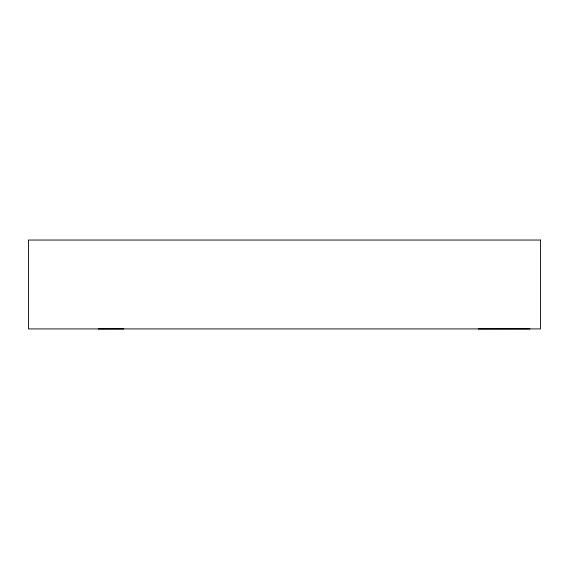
<?xml version="1.0" encoding="UTF-8"?>
<svg xmlns="http://www.w3.org/2000/svg" width="569" height="569" viewBox="0 0 569 569"><rect width="100%" height="100%" fill="white"/><g stroke="black" fill="none" stroke-linecap="round" stroke-linejoin="round"><path stroke-width="0.85" d="M98.281 328.96L123.786 328.925M478.337 328.96L529.967 328.918M540.55 240.04L28.45 240.04L28.45 328.918L540.55 328.918L540.55 240.04"/></g></svg>
